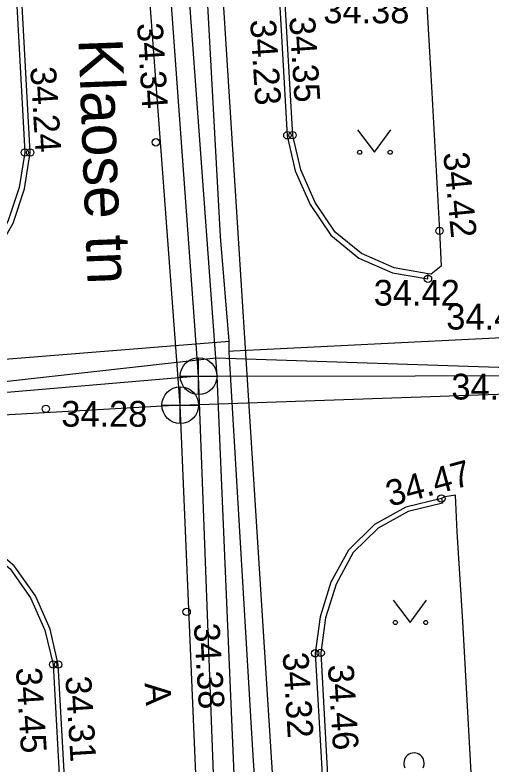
# Model space of a CAD drawing. Extents: x 641099 to 657986, y 6454078 to 6476899.
# Drawn here: x 642563.77 to 642576.72, y 6454304.38 to 6454324.75 of the extents above; entities that cross this region are included whole.
import ezdxf

# ---------------------------------------------------------------- set-up
doc = ezdxf.new("R2010")
doc.units = 0
for name, color, linetype in [('GTRASS', 7, 'Continuous'), ('HALJASTUS', 7, 'Continuous'), ('KKAEV', 7, 'Continuous'), ('KORGUS-EH2000', 7, 'Continuous'), ('KTRASS', 7, 'Continuous'), ('PUU', 7, 'Continuous'), ('SKKAEV', 7, 'Continuous'), ('SKTRASS', 7, 'Continuous'), ('TEE', 7, 'Continuous'), ('VTRASS', 7, 'Continuous')]:
    doc.layers.add(name, color=color, linetype=linetype)

msp = doc.modelspace()

# ---------------------------------------------------------------- linework, layer by layer
at = {"layer": 'GTRASS'}
for points in [[(642571.675, 6454281.723), (642570.997, 6454293.06), (642570.245, 6454304.756), (642569.601, 6454315.588), (642569.596, 6454315.874), (642569.361, 6454318.724), (642568.024, 6454343.044), (642567.897, 6454344.316), (642567.881, 6454344.704), (642567.107, 6454359.647), (642566.732, 6454366.009)], [(642572.343, 6454281.144), (642572.296, 6454281.408), (642571.68, 6454289.888), (642568.304, 6454343.055), (642567.335, 6454359.691), (642567.016, 6454366.022)], [(642569.601, 6454315.609), (642569.713, 6454315.614), (642577.943, 6454316.021), (642580.344, 6454316.154)], [(642556.069, 6454314.942), (642558.02, 6454315.002), (642563.372, 6454315.38), (642569.596, 6454315.874)]]:
    msp.add_lwpolyline(points, dxfattribs=at)
at = {"layer": 'HALJASTUS'}
for p, q in [((642573.086, 6454321.62), (642573.549, 6454321.013)), ((642573.549, 6454321.013), (642573.995, 6454321.62)), ((642574.056, 6454308.836), (642574.519, 6454308.229)), ((642574.519, 6454308.229), (642574.965, 6454308.836))]:
    msp.add_line(p, q, dxfattribs=at)
for centre in [(642573.148, 6454321.013), (642573.977, 6454321.013), (642574.118, 6454308.229), (642574.947, 6454308.229)]:
    msp.add_circle(centre, 0.055, dxfattribs=at)
at = {"layer": 'KKAEV'}
for p, q in [((642568.267, 6454313.638), (642568.267, 6454314.638)), ((642567.767, 6454314.138), (642568.767, 6454314.138))]:
    msp.add_line(p, q, dxfattribs=at)
msp.add_circle((642568.267, 6454314.138), 0.5, dxfattribs=at)
at = {"layer": 'KORGUS-EH2000'}
for centre in [(642571.181, 6454321.474), (642571.319, 6454321.477), (642567.601, 6454321.283), (642564.04, 6454321.008), (642564.182, 6454321.008), (642575.318, 6454318.879), (642575.006, 6454317.575), (642564.609, 6454314.037), (642575.37, 6454311.601), (642568.44, 6454308.52), (642571.936, 6454307.392), (642572.088, 6454307.402), (642564.81, 6454307.089), (642564.946, 6454307.085)]:
    msp.add_circle(centre, 0.1, dxfattribs=at)
at = {"layer": 'KTRASS'}
for points in [[(642569.557, 6454283.638), (642568.267, 6454314.138), (642566.127, 6454342.768), (642564.8, 6454365.921)], [(642568.267, 6454314.138), (642580.571, 6454314.564)], [(642568.267, 6454314.138), (642555.589, 6454313.426)]]:
    msp.add_lwpolyline(points, dxfattribs=at)
at = {"layer": 'PUU'}
msp.add_arc((642574.627, 6454304.408), 0.277, 332.5799, 207.4201, dxfattribs=at)
at = {"layer": 'SKKAEV'}
for p, q in [((642568.767, 6454314.428), (642568.767, 6454315.428)), ((642568.267, 6454314.928), (642569.267, 6454314.928))]:
    msp.add_line(p, q, dxfattribs=at)
msp.add_circle((642568.767, 6454314.928), 0.5, dxfattribs=at)
at = {"layer": 'SKTRASS'}
for points in [[(642569.967, 6454282.988), (642568.767, 6454314.928), (642567.717, 6454329.258), (642566.657, 6454343.498), (642565.448, 6454365.951)], [(642568.767, 6454314.928), (642555.565, 6454313.805)], [(642568.767, 6454314.928), (642580.555, 6454314.947)]]:
    msp.add_lwpolyline(points, dxfattribs=at)
at = {"layer": 'TEE'}
for points in [[(642573.886, 6454340.497), (642574.092, 6454340.519), (642574.182, 6454339.474), (642574.386, 6454335.335), (642574.718, 6454329.423), (642575.094, 6454322.954), (642575.318, 6454318.879), (642575.366, 6454317.913), (642575.097, 6454317.703), (642575.01, 6454317.707)], [(642570.726, 6454329.439), (642571.174, 6454321.461), (642571.395, 6454320.504), (642571.8, 6454319.597), (642572.365, 6454318.761), (642573.125, 6454318.138), (642574.041, 6454317.738), (642575.006, 6454317.575), (642575.01, 6454317.707), (642574.084, 6454317.869), (642573.202, 6454318.264), (642572.481, 6454318.845), (642571.935, 6454319.648), (642571.545, 6454320.532), (642571.329, 6454321.471), (642570.868, 6454329.456)], [(642563.598, 6454328.986), (642564.04, 6454321.008), (642563.887, 6454320.051), (642563.579, 6454319.128), (642563.102, 6454318.293), (642562.391, 6454317.658), (642561.533, 6454317.263), (642560.628, 6454317.012), (642560.662, 6454316.884), (642561.592, 6454317.14), (642562.495, 6454317.568), (642563.218, 6454318.222), (642563.721, 6454319.084), (642564.026, 6454320.019), (642564.182, 6454321.008), (642563.75, 6454328.995)], [(642575.37, 6454311.601), (642574.405, 6454311.367), (642573.549, 6454310.898), (642572.84, 6454310.196), (642572.366, 6454309.324), (642572.074, 6454308.38), (642571.936, 6454307.392), (642572.278, 6454301.411), (642572.57, 6454296.423), (642572.635, 6454295.418), (642572.7, 6454294.426), (642572.861, 6454293.468), (642573.139, 6454292.54), (642573.485, 6454291.613), (642573.92, 6454290.746), (642574.461, 6454289.936), (642575.092, 6454289.195), (642575.841, 6454288.539), (642576.641, 6454288.007), (642577.53, 6454287.579)], [(642575.37, 6454311.601), (642575.404, 6454311.471), (642574.47, 6454311.249), (642573.649, 6454310.796), (642572.972, 6454310.133), (642572.506, 6454309.272), (642572.217, 6454308.355), (642572.088, 6454307.402), (642572.421, 6454301.416), (642572.709, 6454296.435), (642572.768, 6454295.433), (642572.813, 6454294.437), (642572.979, 6454293.49), (642573.257, 6454292.563), (642573.594, 6454291.651), (642574.025, 6454290.796), (642574.563, 6454289.996), (642575.196, 6454289.263), (642575.926, 6454288.634), (642576.712, 6454288.104), (642577.582, 6454287.687), (642578.515, 6454287.397), (642579.466, 6454287.205), (642579.723, 6454287.177)], [(642576.601, 6454295.774), (642576.661, 6454295.838), (642576.6, 6454297.083), (642576.313, 6454301.849), (642575.954, 6454308.253), (642575.805, 6454310.694), (642575.758, 6454311.687), (642575.461, 6454311.645), (642575.37, 6454311.601)], [(642565.28, 6454301.106), (642564.946, 6454307.085), (642564.729, 6454308.049), (642564.328, 6454308.959), (642563.749, 6454309.767), (642562.992, 6454310.395), (642562.06, 6454310.749), (642561.078, 6454310.865), (642561.065, 6454310.738), (642562.008, 6454310.627), (642562.897, 6454310.295), (642563.637, 6454309.689), (642564.193, 6454308.902), (642564.585, 6454308.023), (642564.81, 6454307.089), (642565.139, 6454301.097)]]:
    msp.add_lwpolyline(points, dxfattribs=at)
at = {"layer": 'VTRASS'}
for points in [[(642570.637, 6454282.888), (642569.267, 6454314.928), (642568.217, 6454329.258), (642567.157, 6454343.498), (642565.946, 6454365.973)], [(642569.231, 6454315.413), (642557.807, 6454314.138), (642555.669, 6454314.098)], [(642578.027, 6454315.128), (642569.231, 6454315.413)]]:
    msp.add_lwpolyline(points, dxfattribs=at)

# ---------------------------------------------------------------- texts
at = {"layer": 'KORGUS-EH2000'}
for s, p in [('34.38', (642572.159, 6454324.519)), ('34.42', (642573.53, 6454316.843)), ('34.45', (642575.504, 6454316.194)), ('34.43', (642575.643, 6454314.291)), ('34.28', (642565.029, 6454313.552))]:
    msp.add_text(s, height=0.7, dxfattribs=at).set_placement(p)
for s, rotation, p in [('34.23', 273.6304, (642570.167, 6454324.608)), ('34.35', 273.6304, (642571.232, 6454324.687)), ('34.34', 273.6304, (642567.089, 6454324.513)), ('34.24', 273.6304, (642564.183, 6454323.325)), ('34.42', 275.4232, (642575.42, 6454320.992)), ('34.47', 15.1063, (642573.97, 6454311.375)), ('34.38', 273.5355, (642568.634, 6454308.194)), ('34.32', 273.5355, (642571.051, 6454307.405)), ('34.45', 273.5355, (642563.794, 6454306.994)), ('34.46', 273.5355, (642572.282, 6454307.076)), ('34.31', 273.5355, (642565.14, 6454306.759))]:
    msp.add_text(s, height=0.7, rotation=rotation, dxfattribs=at).set_placement(p)
at = {"layer": 'TEE'}
for s, height, rotation, p in [('Klaose tn', 1.2, 272.1594, (642565.496, 6454324.091)), ('A', 0.7, 273.3194, (642567.298, 6454306.581))]:
    msp.add_text(s, height=height, rotation=rotation, dxfattribs=at).set_placement(p)

doc.saveas('drawing.dxf')
